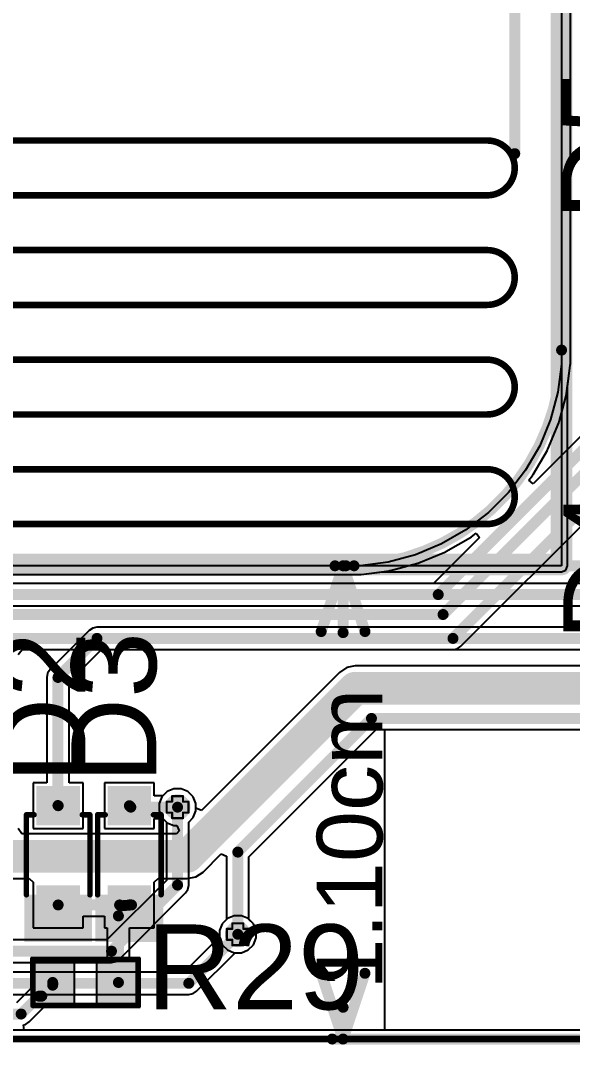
# Model space of a CAD drawing. Header units: inches. Extents: x -1 to 13, y -1.6 to 0.5.
# Drawn here: x 1.717 to 2.221, y -1.501 to -0.566 of the extents above; entities that cross this region are included whole.
import ezdxf

# ---------------------------------------------------------------- set-up
doc = ezdxf.new("R2010")
doc.units = ezdxf.units.IN
doc.header["$MEASUREMENT"] = 0
for name, color, linetype in [('Board_outline', 216, 'Continuous'), ('Bottom Layer', 5, 'Continuous'), ('Dimensions', 6, 'Continuous'), ('Drill Drawing', 1, 'Continuous'), ('Multi-Layer', 9, 'Continuous'), ('Top Layer', 1, 'Continuous'), ('Top Overlay', 2, 'Continuous'), ('Top Paste', 8, 'Continuous'), ('Top Solder', 216, 'Continuous'), ('Via Holes', 16, 'Continuous')]:
    doc.layers.add(name, color=color, linetype=linetype)
doc.styles.add('Arial', font='', dxfattribs={"height": 0.2})
doc.styles.get('Arial').set_extended_font_data('Arial')

# ---------------------------------------------------------------- blocks, each defined once
blk = doc.blocks.new('RES_0603_7')
at = {"layer": 'Top Layer'}
for points in [[(-0.015, 0.0175), (-0.015, -0.0175), (-0.045, -0.0175), (-0.045, 0.0175)], [(0.045, 0.0175), (0.045, -0.0175), (0.015, -0.0175), (0.015, 0.0175)]]:
    blk.add_hatch(color=1, dxfattribs=at).paths.add_polyline_path(points)
at = {"layer": 'Top Paste'}
for points in [[(-0.015, 0.0175), (-0.015, -0.0175), (-0.045, -0.0175), (-0.045, 0.0175)], [(0.045, 0.0175), (0.045, -0.0175), (0.015, -0.0175), (0.015, 0.0175)]]:
    blk.add_hatch(color=8, dxfattribs=at).paths.add_polyline_path(points)
at = {"layer": 'Top Solder'}
for points in [[(-0.011, 0.0215), (-0.011, -0.0215), (-0.049, -0.0215), (-0.049, 0.0215)], [(0.049, 0.0215), (0.049, -0.0215), (0.011, -0.0215), (0.011, 0.0215)]]:
    blk.add_hatch(color=216, dxfattribs=at).paths.add_polyline_path(points)
at = {"layer": 'Top Overlay', "const_width": 0.005}
for points in [[(-0.048, 0.021), (0.048, 0.021)], [(-0.048, -0.021), (-0.048, 0.021)], [(0.048, -0.021), (0.048, 0.021)], [(-0.048, -0.021), (0.048, -0.021)]]:
    blk.add_lwpolyline(points, dxfattribs=at)
at = {"layer": 'Top Overlay', "const_width": 0.0025}
for points in [[(-0.04925, 0.021, 1), (-0.04675, 0.021, 1)], [(-0.04925, 0.021, 1), (-0.04675, 0.021, 1)], [(0.04675, 0.021, 1), (0.04925, 0.021, 1)], [(0.04675, 0.021, 1), (0.04925, 0.021, 1)], [(-0.04925, -0.021, 1), (-0.04675, -0.021, 1)], [(-0.04925, -0.021, 1), (-0.04675, -0.021, 1)], [(0.04675, -0.021, 1), (0.04925, -0.021, 1)], [(0.04675, -0.021, 1), (0.04925, -0.021, 1)]]:
    blk.add_lwpolyline(points, format="xyb", close=True, dxfattribs=at)
blk = doc.blocks.new('SOD_323_57')
at = {"layer": 'Top Layer'}
for points in [[(-0.02953, -0.01772), (-0.06102, -0.01772), (-0.06102, 0.01772), (-0.02953, 0.01772)], [(0.06102, -0.01772), (0.02953, -0.01772), (0.02953, 0.01772), (0.06102, 0.01772)]]:
    blk.add_hatch(color=1, dxfattribs=at).paths.add_polyline_path(points)
at = {"layer": 'Top Overlay'}
for points in [[(-0.079, 0.019), (-0.036, 0.019), (-0.036, 0.031), (-0.079, 0.031)], [(-0.079, -0.02), (-0.062, -0.02), (-0.062, 0.02), (-0.079, 0.02)], [(-0.079, -0.031), (-0.036, -0.031), (-0.036, -0.019), (-0.079, -0.019)]]:
    blk.add_hatch(color=2, dxfattribs=at).paths.add_polyline_path(points)
at = {"layer": 'Top Paste'}
for points in [[(-0.02953, -0.01772), (-0.06102, -0.01772), (-0.06102, 0.01772), (-0.02953, 0.01772)], [(0.06102, -0.01772), (0.02953, -0.01772), (0.02953, 0.01772), (0.06102, 0.01772)]]:
    blk.add_hatch(color=8, dxfattribs=at).paths.add_polyline_path(points)
at = {"layer": 'Top Solder'}
for points in [[(-0.02736, -0.01988), (-0.06319, -0.01988), (-0.06319, 0.01988), (-0.02736, 0.01988)], [(0.06319, -0.01988), (0.02736, -0.01988), (0.02736, 0.01988), (0.06319, 0.01988)]]:
    blk.add_hatch(color=216, dxfattribs=at).paths.add_polyline_path(points)
at = {"layer": 'Top Overlay', "const_width": 0.005}
for points in [[(-0.036, 0.029), (0.037, 0.029)], [(0.037, 0.029), (0.037, 0.022)], [(-0.036, -0.029), (0.037, -0.029)], [(0.037, -0.022), (0.037, -0.029)]]:
    blk.add_lwpolyline(points, dxfattribs=at)
at = {"layer": 'Top Overlay', "const_width": 0.0025}
for points in [[(-0.03725, 0.029, 1), (-0.03475, 0.029, 1)], [(0.03575, 0.029, 1), (0.03825, 0.029, 1)], [(0.03575, 0.029, 1), (0.03825, 0.029, 1)], [(0.03575, 0.022, 1), (0.03825, 0.022, 1)], [(-0.03725, -0.029, 1), (-0.03475, -0.029, 1)], [(0.03575, -0.022, 1), (0.03825, -0.022, 1)], [(0.03575, -0.029, 1), (0.03825, -0.029, 1)], [(0.03575, -0.029, 1), (0.03825, -0.029, 1)]]:
    blk.add_lwpolyline(points, format="xyb", close=True, dxfattribs=at)
blk = doc.blocks.new('SOD_323_58')
at = {"layer": 'Top Layer'}
for points in [[(-0.02953, -0.01772), (-0.06102, -0.01772), (-0.06102, 0.01772), (-0.02953, 0.01772)], [(0.06102, -0.01772), (0.02953, -0.01772), (0.02953, 0.01772), (0.06102, 0.01772)]]:
    blk.add_hatch(color=1, dxfattribs=at).paths.add_polyline_path(points)
at = {"layer": 'Top Overlay'}
for points in [[(-0.079, 0.019), (-0.036, 0.019), (-0.036, 0.031), (-0.079, 0.031)], [(-0.079, -0.02), (-0.062, -0.02), (-0.062, 0.02), (-0.079, 0.02)], [(-0.079, -0.031), (-0.036, -0.031), (-0.036, -0.019), (-0.079, -0.019)]]:
    blk.add_hatch(color=2, dxfattribs=at).paths.add_polyline_path(points)
at = {"layer": 'Top Paste'}
for points in [[(-0.02953, -0.01772), (-0.06102, -0.01772), (-0.06102, 0.01772), (-0.02953, 0.01772)], [(0.06102, -0.01772), (0.02953, -0.01772), (0.02953, 0.01772), (0.06102, 0.01772)]]:
    blk.add_hatch(color=8, dxfattribs=at).paths.add_polyline_path(points)
at = {"layer": 'Top Solder'}
for points in [[(-0.02736, -0.01988), (-0.06319, -0.01988), (-0.06319, 0.01988), (-0.02736, 0.01988)], [(0.06319, -0.01988), (0.02736, -0.01988), (0.02736, 0.01988), (0.06319, 0.01988)]]:
    blk.add_hatch(color=216, dxfattribs=at).paths.add_polyline_path(points)
at = {"layer": 'Top Overlay', "const_width": 0.005}
for points in [[(-0.036, 0.029), (0.037, 0.029)], [(0.037, 0.029), (0.037, 0.022)], [(-0.036, -0.029), (0.037, -0.029)], [(0.037, -0.022), (0.037, -0.029)]]:
    blk.add_lwpolyline(points, dxfattribs=at)
at = {"layer": 'Top Overlay', "const_width": 0.0025}
for points in [[(-0.03725, 0.029, 1), (-0.03475, 0.029, 1)], [(0.03575, 0.029, 1), (0.03825, 0.029, 1)], [(0.03575, 0.029, 1), (0.03825, 0.029, 1)], [(0.03575, 0.022, 1), (0.03825, 0.022, 1)], [(-0.03725, -0.029, 1), (-0.03475, -0.029, 1)], [(0.03575, -0.022, 1), (0.03825, -0.022, 1)], [(0.03575, -0.029, 1), (0.03825, -0.029, 1)], [(0.03575, -0.029, 1), (0.03825, -0.029, 1)]]:
    blk.add_lwpolyline(points, format="xyb", close=True, dxfattribs=at)

msp = doc.modelspace()

# ---------------------------------------------------------------- hatches: boundary and pattern name
at = {"layer": 'Bottom Layer'}
h = msp.add_hatch(color=5, dxfattribs=at)
edge = h.paths.add_edge_path()
edge.add_arc((1.86, -1.284), 0.01181, 0, 360)
h = msp.add_hatch(color=5, dxfattribs=at)
edge = h.paths.add_edge_path()
edge.add_arc((1.915, -1.4), 0.01181, 0, 360)
at = {"layer": 'Top Layer'}
h = msp.add_hatch(color=1, dxfattribs=at)
edge = h.paths.add_edge_path()
edge.add_arc((1.86, -1.284), 0.01181, 0, 360)
h = msp.add_hatch(color=1, dxfattribs=at)
edge = h.paths.add_edge_path()
edge.add_arc((1.915, -1.4), 0.01181, 0, 360)
at = {"layer": 'Via Holes'}
h = msp.add_hatch(color=7, dxfattribs=at)
edge = h.paths.add_edge_path()
edge.add_arc((1.86, -1.284), 0.00591, 0, 360)
h = msp.add_hatch(color=7, dxfattribs=at)
edge = h.paths.add_edge_path()
edge.add_arc((1.915, -1.4), 0.00591, 0, 360)

# ---------------------------------------------------------------- linework, layer by layer
at = {"layer": 'Board_outline'}
for points, const_width in [([(2.21056, -0.86689), (2.21056, -0.35478)], 0.01), ([(1.50189, -1.06374), (2.01371, -1.06374)], 0.01), ([(-0.65035, -1.49561), (2.89296, -1.49561)], 0.006)]:
    msp.add_lwpolyline(points, dxfattribs=dict(at, const_width=const_width))
at = {"layer": 'Board_outline', "const_width": 0.01}
msp.add_lwpolyline([(2.21056, -0.86689, -0.414214), (2.01371, -1.06374)], format="xyb", dxfattribs=at)
at = {"layer": 'Board_outline', "const_width": 0.005}
for points in [[(2.20806, -0.86689, 1), (2.21306, -0.86689, 1)], [(2.20806, -0.86689, 1), (2.21306, -0.86689, 1)], [(2.01121, -1.06374, 1), (2.01621, -1.06374, 1)], [(2.01121, -1.06374, 1), (2.01621, -1.06374, 1)]]:
    msp.add_lwpolyline(points, format="xyb", close=True, dxfattribs=at)
at = {"layer": 'Bottom Layer'}
for p, q in [((2.21858, -0.86689), (2.21858, -0.35478)), ((2.11863, -1.13721), (2.43518, -0.82066)), ((2.21858, -0.87979), (2.21858, -0.86689)), ((2.21515, -0.90642), (2.21852, -0.88084)), ((2.21848, -0.88031), (2.21858, -0.87979)), ((2.21852, -0.88084), (2.21848, -0.88031)), ((2.21498, -0.90693), (2.21515, -0.90642)), ((2.20826, -0.93238), (2.21494, -0.90745)), ((2.21494, -0.90745), (2.21498, -0.90693)), ((2.25466, -0.91889), (2.18459, -0.98895)), ((2.19805, -0.95721), (2.20793, -0.93337)), ((2.20793, -0.93337), (2.20803, -0.93285)), ((2.20803, -0.93285), (2.20826, -0.93238)), ((2.18468, -0.9805), (2.19759, -0.95816)), ((2.19759, -0.95816), (2.19776, -0.95765)), ((2.19776, -0.95765), (2.19805, -0.95721)), ((2.1841, -0.98138), (2.18434, -0.9809)), ((2.18434, -0.9809), (2.18468, -0.9805)), ((2.18082, -0.98565), (2.1841, -0.98138)), ((2.18459, -0.98895), (2.18082, -0.98565)), ((2.12772, -1.03752), (2.12819, -1.03729)), ((2.12819, -1.03729), (2.13246, -1.03401)), ((2.13246, -1.03401), (2.13577, -1.03778)), ((2.13577, -1.03778), (2.09374, -1.0798)), ((2.10497, -1.05077), (2.12732, -1.03787)), ((2.12732, -1.03787), (2.12772, -1.03752)), ((2.08019, -1.06111), (2.10403, -1.05124)), ((2.10403, -1.05124), (2.10447, -1.05094)), ((2.10447, -1.05094), (2.10497, -1.05077)), ((2.05427, -1.06813), (2.07919, -1.06145)), ((2.07919, -1.06145), (2.07967, -1.06121)), ((2.07967, -1.06121), (2.08019, -1.06111)), ((1.48899, -1.07177), (2.02661, -1.07177)), ((2.02661, -1.07177), (2.02713, -1.07167)), ((2.02713, -1.07167), (2.02766, -1.0717)), ((2.02766, -1.0717), (2.05324, -1.06833)), ((2.05324, -1.06833), (2.05374, -1.06816)), ((2.05374, -1.06816), (2.05427, -1.06813)), ((2.09374, -1.0798), (1.02794, -1.0798)), ((2.11142, -1.1402), (2.11532, -1.13942)), ((2.11532, -1.13942), (2.11863, -1.13721)), ((1.71441, -1.14457), (1.71801, -1.1402)), ((1.71801, -1.1402), (2.11142, -1.1402)), ((1.85048, -1.26975), (1.84575, -1.27448)), ((1.85666, -1.26719), (1.85048, -1.26975)), ((1.86334, -1.26719), (1.85666, -1.26719)), ((1.86952, -1.26975), (1.86334, -1.26719)), ((1.87425, -1.27448), (1.86952, -1.26975)), ((1.84575, -1.27448), (1.84319, -1.28066)), ((1.87681, -1.28066), (1.87425, -1.27448)), ((1.84319, -1.28066), (1.84319, -1.28734)), ((1.84319, -1.28734), (1.84575, -1.29352)), ((1.87425, -1.29352), (1.87681, -1.28734)), ((1.87681, -1.28734), (1.87681, -1.28066)), ((1.84575, -1.29352), (1.8498, -1.29758)), ((1.8498, -1.29758), (1.8498, -1.35089)), ((1.8702, -1.29758), (1.87425, -1.29352)), ((1.8702, -1.35512), (1.8702, -1.29758)), ((1.8498, -1.35089), (1.79548, -1.40522)), ((1.80691, -1.42262), (1.86721, -1.36233)), ((1.86721, -1.36233), (1.86942, -1.35902)), ((1.86942, -1.35902), (1.8702, -1.35512)), ((1.90075, -1.39048), (1.89819, -1.39666)), ((1.90548, -1.38575), (1.90075, -1.39048)), ((1.91166, -1.38319), (1.90548, -1.38575)), ((1.91834, -1.38319), (1.91166, -1.38319)), ((1.92452, -1.38575), (1.91834, -1.38319)), ((1.92925, -1.39048), (1.92452, -1.38575)), ((1.93181, -1.39666), (1.92925, -1.39048)), ((1.89819, -1.39666), (1.89819, -1.40239)), ((1.93181, -1.40334), (1.93181, -1.39666)), ((1.79548, -1.40522), (1.69047, -1.40522)), ((1.89819, -1.40239), (1.86599, -1.43459)), ((1.92452, -1.41425), (1.92925, -1.40952)), ((1.92925, -1.40952), (1.93181, -1.40334)), ((1.87743, -1.45199), (1.91261, -1.41681)), ((1.91261, -1.41681), (1.91834, -1.41681)), ((1.91834, -1.41681), (1.92452, -1.41425)), ((0.7369, -1.42561), (1.7997, -1.42561)), ((1.7997, -1.42561), (1.8036, -1.42483)), ((1.8036, -1.42483), (1.80691, -1.42262)), ((1.86599, -1.43459), (0.73403, -1.43459)), ((1.68595, -1.45498), (1.87022, -1.45498)), ((1.87022, -1.45498), (1.87412, -1.4542)), ((1.87412, -1.4542), (1.87743, -1.45199)), ((2.89296, -1.48758), (1.68907, -1.48758))]:
    msp.add_line(p, q, dxfattribs=at)
at = {"layer": 'Bottom Layer', "const_width": 0.01}
for points in [[(2.10238, -1.10819), (2.551, -0.65957)], [(2.11142, -1.13), (2.53892, -0.70249)], [(2.09796, -1.09), (2.26485, -0.92311)], [(1.02371, -1.09), (2.09796, -1.09)], [(1.00403, -1.10819), (2.10238, -1.10819)], [(0.995, -1.13), (2.11142, -1.13)], [(1.86, -1.35512), (1.86, -1.284)], [(1.7997, -1.41542), (1.86, -1.35512)], [(1.87022, -1.44478), (1.915, -1.4)], [(0.72332, -1.41542), (1.7997, -1.41542)], [(0.47725, -1.44478), (1.87022, -1.44478)]]:
    msp.add_lwpolyline(points, dxfattribs=at)
at = {"layer": 'Bottom Layer', "const_width": 0.005}
for points in [[(2.09546, -1.09, 1), (2.10046, -1.09, 1)], [(2.09546, -1.09, 1), (2.10046, -1.09, 1)], [(2.09988, -1.10819, 1), (2.10488, -1.10819, 1)], [(2.09988, -1.10819, 1), (2.10488, -1.10819, 1)], [(2.10892, -1.13, 1), (2.11392, -1.13, 1)], [(2.10892, -1.13, 1), (2.11392, -1.13, 1)], [(1.8575, -1.284, 1), (1.8625, -1.284, 1)], [(1.8575, -1.35512, 1), (1.8625, -1.35512, 1)], [(1.8575, -1.35512, 1), (1.8625, -1.35512, 1)], [(1.9125, -1.4, 1), (1.9175, -1.4, 1)], [(1.7972, -1.41542, 1), (1.8022, -1.41542, 1)], [(1.7972, -1.41542, 1), (1.8022, -1.41542, 1)], [(1.86772, -1.44478, 1), (1.87272, -1.44478, 1)], [(1.86772, -1.44478, 1), (1.87272, -1.44478, 1)]]:
    msp.add_lwpolyline(points, format="xyb", close=True, dxfattribs=at)
at = {"layer": 'Dimensions'}
for points, const_width in [([(2.21056, -1.06255), (2.21056, -0.15903)], 0.01969), ([(2.1678, -0.68761), (2.1678, -0.322)], 0.01), ([(1.1428, -0.67561), (2.1428, -0.67561)], 0.006), ([(1.1428, -0.67561), (2.1428, -0.67561)], 0.006), ([(1.1428, -0.72561), (2.1428, -0.72561)], 0.006), ([(1.1428, -0.72561), (2.1428, -0.72561)], 0.006), ([(1.1428, -0.77561), (2.1428, -0.77561)], 0.006), ([(1.1428, -0.77561), (2.1428, -0.77561)], 0.006), ([(1.1428, -0.82561), (2.1428, -0.82561)], 0.006), ([(1.1428, -0.82561), (2.1428, -0.82561)], 0.006), ([(1.1428, -0.87561), (2.1428, -0.87561)], 0.006), ([(1.1428, -0.87561), (2.1428, -0.87561)], 0.006), ([(1.1428, -0.92561), (2.1428, -0.92561)], 0.006), ([(1.1428, -0.92561), (2.1428, -0.92561)], 0.006), ([(1.3728, -0.97561), (2.1428, -0.97561)], 0.006), ([(1.3728, -1.02561), (2.1428, -1.02561)], 0.006), ([(1.30504, -1.06255), (2.21056, -1.06255)], 0.01969), ([(1.51189, -1.06374), (2.42, -1.06374)], 0.01), ([(1.99109, -1.12374), (2.01109, -1.06374)], 0.01), ([(2.00371, -1.06374), (2.02109, -1.06374)], 0.01), ([(2.01109, -1.06374), (2.03109, -1.12374)], 0.01), ([(2.01109, -1.12473), (2.01109, -1.06374)], 0.01), ([(1.99109, -1.43561), (2.01109, -1.49561)], 0.01), ([(2.01109, -1.49561), (2.03109, -1.43561)], 0.01), ([(2.01109, -1.49561), (2.01109, -1.46663)], 0.01), ([(2.00109, -1.49561), (2.87996, -1.49561)], 0.01)]:
    msp.add_lwpolyline(points, dxfattribs=dict(at, const_width=const_width))
for points, const_width in [([(2.1413, -0.67561, 1), (2.1443, -0.67561, 1)], 0.003), ([(2.1413, -0.67561, 1), (2.1443, -0.67561, 1)], 0.003), ([(2.1413, -0.67561, 1), (2.1443, -0.67561, 1)], 0.003), ([(2.1413, -0.67561, 1), (2.1443, -0.67561, 1)], 0.003), ([(2.1653, -0.68761, 1), (2.1703, -0.68761, 1)], 0.005), ([(2.1663, -0.70061, 1), (2.1693, -0.70061, 1)], 0.003), ([(2.1663, -0.70061, 1), (2.1693, -0.70061, 1)], 0.003), ([(2.1663, -0.70061, 1), (2.1693, -0.70061, 1)], 0.003), ([(2.1663, -0.70061, 1), (2.1693, -0.70061, 1)], 0.003), ([(2.1413, -0.72561, 1), (2.1443, -0.72561, 1)], 0.003), ([(2.1413, -0.72561, 1), (2.1443, -0.72561, 1)], 0.003), ([(2.1413, -0.72561, 1), (2.1443, -0.72561, 1)], 0.003), ([(2.1413, -0.72561, 1), (2.1443, -0.72561, 1)], 0.003), ([(2.1413, -0.77561, 1), (2.1443, -0.77561, 1)], 0.003), ([(2.1413, -0.77561, 1), (2.1443, -0.77561, 1)], 0.003), ([(2.1413, -0.77561, 1), (2.1443, -0.77561, 1)], 0.003), ([(2.1413, -0.77561, 1), (2.1443, -0.77561, 1)], 0.003), ([(2.1663, -0.80061, 1), (2.1693, -0.80061, 1)], 0.003), ([(2.1663, -0.80061, 1), (2.1693, -0.80061, 1)], 0.003), ([(2.1663, -0.80061, 1), (2.1693, -0.80061, 1)], 0.003), ([(2.1663, -0.80061, 1), (2.1693, -0.80061, 1)], 0.003), ([(2.1413, -0.82561, 1), (2.1443, -0.82561, 1)], 0.003), ([(2.1413, -0.82561, 1), (2.1443, -0.82561, 1)], 0.003), ([(2.1413, -0.82561, 1), (2.1443, -0.82561, 1)], 0.003), ([(2.1413, -0.82561, 1), (2.1443, -0.82561, 1)], 0.003), ([(2.1413, -0.87561, 1), (2.1443, -0.87561, 1)], 0.003), ([(2.1413, -0.87561, 1), (2.1443, -0.87561, 1)], 0.003), ([(2.1413, -0.87561, 1), (2.1443, -0.87561, 1)], 0.003), ([(2.1413, -0.87561, 1), (2.1443, -0.87561, 1)], 0.003), ([(2.1663, -0.90061, 1), (2.1693, -0.90061, 1)], 0.003), ([(2.1663, -0.90061, 1), (2.1693, -0.90061, 1)], 0.003), ([(2.1663, -0.90061, 1), (2.1693, -0.90061, 1)], 0.003), ([(2.1663, -0.90061, 1), (2.1693, -0.90061, 1)], 0.003), ([(2.1413, -0.92561, 1), (2.1443, -0.92561, 1)], 0.003), ([(2.1413, -0.92561, 1), (2.1443, -0.92561, 1)], 0.003), ([(2.1413, -0.92561, 1), (2.1443, -0.92561, 1)], 0.003), ([(2.1413, -0.92561, 1), (2.1443, -0.92561, 1)], 0.003), ([(2.1413, -0.97561, 1), (2.1443, -0.97561, 1)], 0.003), ([(2.1413, -0.97561, 1), (2.1443, -0.97561, 1)], 0.003), ([(2.1663, -1.00061, 1), (2.1693, -1.00061, 1)], 0.003), ([(2.1663, -1.00061, 1), (2.1693, -1.00061, 1)], 0.003), ([(2.1413, -1.02561, 1), (2.1443, -1.02561, 1)], 0.003), ([(2.1413, -1.02561, 1), (2.1443, -1.02561, 1)], 0.003), ([(2.20563, -1.06255, 1), (2.21548, -1.06255, 1)], 0.00984), ([(2.20563, -1.06255, 1), (2.21548, -1.06255, 1)], 0.00984), ([(2.00121, -1.06374, 1), (2.00621, -1.06374, 1)], 0.005), ([(2.00859, -1.06374, 1), (2.01359, -1.06374, 1)], 0.005), ([(2.00859, -1.06374, 1), (2.01359, -1.06374, 1)], 0.005), ([(2.00859, -1.06374, 1), (2.01359, -1.06374, 1)], 0.005), ([(2.01859, -1.06374, 1), (2.02359, -1.06374, 1)], 0.005), ([(1.98859, -1.12374, 1), (1.99359, -1.12374, 1)], 0.005), ([(2.00859, -1.12473, 1), (2.01359, -1.12473, 1)], 0.005), ([(2.02859, -1.12374, 1), (2.03359, -1.12374, 1)], 0.005), ([(1.98859, -1.43561, 1), (1.99359, -1.43561, 1)], 0.005), ([(2.02859, -1.43561, 1), (2.03359, -1.43561, 1)], 0.005), ([(2.00859, -1.46663, 1), (2.01359, -1.46663, 1)], 0.005), ([(1.99859, -1.49561, 1), (2.00359, -1.49561, 1)], 0.005), ([(2.00859, -1.49561, 1), (2.01359, -1.49561, 1)], 0.005), ([(2.00859, -1.49561, 1), (2.01359, -1.49561, 1)], 0.005), ([(2.00859, -1.49561, 1), (2.01359, -1.49561, 1)], 0.005)]:
    msp.add_lwpolyline(points, format="xyb", close=True, dxfattribs=dict(at, const_width=const_width))
at = {"layer": 'Dimensions', "const_width": 0.006}
for points in [[(2.1428, -0.67561, -0.414214), (2.1678, -0.70061)], [(2.1428, -0.67561, -0.414214), (2.1678, -0.70061)], [(2.1678, -0.70061, -0.414214), (2.1428, -0.72561)], [(2.1678, -0.70061, -0.414214), (2.1428, -0.72561)], [(2.1428, -0.77561, -0.414214), (2.1678, -0.80061)], [(2.1428, -0.77561, -0.414214), (2.1678, -0.80061)], [(2.1678, -0.80061, -0.414214), (2.1428, -0.82561)], [(2.1678, -0.80061, -0.414214), (2.1428, -0.82561)], [(2.1428, -0.87561, -0.414214), (2.1678, -0.90061)], [(2.1428, -0.87561, -0.414214), (2.1678, -0.90061)], [(2.1678, -0.90061, -0.414214), (2.1428, -0.92561)], [(2.1678, -0.90061, -0.414214), (2.1428, -0.92561)], [(2.1428, -0.97561, -0.414214), (2.1678, -1.00061)], [(2.1678, -1.00061, -0.414214), (2.1428, -1.02561)]]:
    msp.add_lwpolyline(points, format="xyb", dxfattribs=at)
at = {"layer": 'Drill Drawing', "const_width": 0.002}
for points in [[(1.85, -1.289), (1.85, -1.279)], [(1.85, -1.279), (1.855, -1.279)], [(1.855, -1.279), (1.855, -1.274)], [(1.855, -1.274), (1.865, -1.274)], [(1.865, -1.279), (1.865, -1.274)], [(1.865, -1.279), (1.87, -1.279)], [(1.87, -1.289), (1.87, -1.279)], [(1.85, -1.289), (1.855, -1.289)], [(1.855, -1.294), (1.855, -1.289)], [(1.865, -1.289), (1.87, -1.289)], [(1.865, -1.294), (1.865, -1.289)], [(1.855, -1.294), (1.865, -1.294)], [(1.91, -1.395), (1.91, -1.39)], [(1.91, -1.39), (1.92, -1.39)], [(1.92, -1.395), (1.92, -1.39)], [(1.905, -1.405), (1.905, -1.395)], [(1.905, -1.395), (1.91, -1.395)], [(1.92, -1.395), (1.925, -1.395)], [(1.925, -1.405), (1.925, -1.395)], [(1.905, -1.405), (1.91, -1.405)], [(1.91, -1.41), (1.91, -1.405)], [(1.91, -1.41), (1.92, -1.41)], [(1.92, -1.405), (1.925, -1.405)], [(1.92, -1.41), (1.92, -1.405)]]:
    msp.add_lwpolyline(points, dxfattribs=at)
at = {"layer": 'Drill Drawing', "const_width": 0.001}
for points in [[(1.8495, -1.279, 1), (1.8505, -1.279, 1)], [(1.8495, -1.279, 1), (1.8505, -1.279, 1)], [(1.8545, -1.274, 1), (1.8555, -1.274, 1)], [(1.8545, -1.274, 1), (1.8555, -1.274, 1)], [(1.8545, -1.279, 1), (1.8555, -1.279, 1)], [(1.8545, -1.279, 1), (1.8555, -1.279, 1)], [(1.8645, -1.274, 1), (1.8655, -1.274, 1)], [(1.8645, -1.274, 1), (1.8655, -1.274, 1)], [(1.8645, -1.279, 1), (1.8655, -1.279, 1)], [(1.8645, -1.279, 1), (1.8655, -1.279, 1)], [(1.8695, -1.279, 1), (1.8705, -1.279, 1)], [(1.8695, -1.279, 1), (1.8705, -1.279, 1)], [(1.8495, -1.289, 1), (1.8505, -1.289, 1)], [(1.8495, -1.289, 1), (1.8505, -1.289, 1)], [(1.8545, -1.289, 1), (1.8555, -1.289, 1)], [(1.8545, -1.289, 1), (1.8555, -1.289, 1)], [(1.8645, -1.289, 1), (1.8655, -1.289, 1)], [(1.8645, -1.289, 1), (1.8655, -1.289, 1)], [(1.8695, -1.289, 1), (1.8705, -1.289, 1)], [(1.8695, -1.289, 1), (1.8705, -1.289, 1)], [(1.8545, -1.294, 1), (1.8555, -1.294, 1)], [(1.8545, -1.294, 1), (1.8555, -1.294, 1)], [(1.8645, -1.294, 1), (1.8655, -1.294, 1)], [(1.8645, -1.294, 1), (1.8655, -1.294, 1)], [(1.9095, -1.39, 1), (1.9105, -1.39, 1)], [(1.9095, -1.39, 1), (1.9105, -1.39, 1)], [(1.9195, -1.39, 1), (1.9205, -1.39, 1)], [(1.9195, -1.39, 1), (1.9205, -1.39, 1)], [(1.9045, -1.395, 1), (1.9055, -1.395, 1)], [(1.9045, -1.395, 1), (1.9055, -1.395, 1)], [(1.9095, -1.395, 1), (1.9105, -1.395, 1)], [(1.9095, -1.395, 1), (1.9105, -1.395, 1)], [(1.9195, -1.395, 1), (1.9205, -1.395, 1)], [(1.9195, -1.395, 1), (1.9205, -1.395, 1)], [(1.9245, -1.395, 1), (1.9255, -1.395, 1)], [(1.9245, -1.395, 1), (1.9255, -1.395, 1)], [(1.9045, -1.405, 1), (1.9055, -1.405, 1)], [(1.9045, -1.405, 1), (1.9055, -1.405, 1)], [(1.9095, -1.405, 1), (1.9105, -1.405, 1)], [(1.9095, -1.405, 1), (1.9105, -1.405, 1)], [(1.9095, -1.41, 1), (1.9105, -1.41, 1)], [(1.9095, -1.41, 1), (1.9105, -1.41, 1)], [(1.9195, -1.405, 1), (1.9205, -1.405, 1)], [(1.9195, -1.405, 1), (1.9205, -1.405, 1)], [(1.9195, -1.41, 1), (1.9205, -1.41, 1)], [(1.9195, -1.41, 1), (1.9205, -1.41, 1)], [(1.9245, -1.405, 1), (1.9255, -1.405, 1)], [(1.9245, -1.405, 1), (1.9255, -1.405, 1)]]:
    msp.add_lwpolyline(points, format="xyb", close=True, dxfattribs=at)
at = {"layer": 'Multi-Layer'}
for p, q in [((2.21056, -0.35478), (2.21056, -0.86689)), ((2.21056, -0.86689), (2.21056, -0.87979)), ((2.21056, -0.87979), (2.20719, -0.90538)), ((2.20719, -0.90538), (2.20051, -0.9303)), ((2.20051, -0.9303), (2.19063, -0.95414)), ((2.19063, -0.95414), (2.17773, -0.97649)), ((2.17773, -0.97649), (2.16202, -0.99696)), ((2.16202, -0.99696), (2.14378, -1.01521)), ((2.14378, -1.01521), (2.1233, -1.03092)), ((2.1233, -1.03092), (2.10096, -1.04382)), ((2.10096, -1.04382), (2.07712, -1.05369)), ((2.07712, -1.05369), (2.05219, -1.06037)), ((2.01371, -1.06374), (1.50189, -1.06374)), ((2.02661, -1.06374), (2.01371, -1.06374)), ((2.01371, -1.06374), (2.01371, -1.06374)), ((2.05219, -1.06037), (2.02661, -1.06374))]:
    msp.add_line(p, q, dxfattribs=at)
at = {"layer": 'Top Layer'}
for p, q in [((2.21056, -0.15903), (2.21056, -1.06374)), ((2.21858, -0.86689), (2.21858, -0.40398)), ((2.21858, -0.87979), (2.21858, -0.86689)), ((2.21597, -0.90019), (2.21852, -0.88084)), ((2.21848, -0.88031), (2.21858, -0.87979)), ((2.21852, -0.88084), (2.21848, -0.88031)), ((2.21597, -1.06374), (2.21597, -0.90019)), ((2.21056, -1.06374), (1.30504, -1.06374)), ((2.21438, -1.06757), (2.21597, -1.06374)), ((1.48899, -1.07177), (2.02661, -1.07177)), ((2.02661, -1.07177), (2.02713, -1.07167)), ((2.02713, -1.07167), (2.02766, -1.0717)), ((2.02766, -1.0717), (2.04701, -1.06915)), ((2.04701, -1.06915), (2.21056, -1.06915)), ((2.21056, -1.06915), (2.21438, -1.06757)), ((2.22737, -1.0798), (1.23648, -1.0798)), ((1.55467, -1.1002), (2.23159, -1.1002)), ((1.78252, -1.12058), (1.77921, -1.12279)), ((1.78642, -1.1198), (1.78252, -1.12058)), ((2.25179, -1.1198), (1.78642, -1.1198)), ((1.77921, -1.12279), (1.7436, -1.1584)), ((1.76101, -1.16983), (1.79064, -1.1402)), ((1.79064, -1.1402), (2.25441, -1.1402)), ((1.7436, -1.1584), (1.74139, -1.16171)), ((2.01438, -1.15666), (2.00776, -1.16108)), ((2.02218, -1.15511), (2.01438, -1.15666)), ((2.24657, -1.15511), (2.02218, -1.15511)), ((2.02218, -1.15511), (2.02218, -1.15511)), ((1.74139, -1.16171), (1.74061, -1.16561)), ((1.74061, -1.16561), (1.74061, -1.26194)), ((2.00776, -1.16108), (1.88181, -1.28703)), ((1.76101, -1.26194), (1.76101, -1.16983)), ((1.9252, -1.32922), (2.04122, -1.2132)), ((2.04122, -1.2132), (2.27452, -1.2132)), ((2.0493, -1.48758), (2.0493, -1.2132)), ((2.0493, -1.2132), (2.27452, -1.2132)), ((1.74061, -1.26194), (1.72828, -1.26194)), ((1.72828, -1.26194), (1.72828, -1.30343)), ((1.77372, -1.26194), (1.76101, -1.26194)), ((1.77372, -1.30343), (1.77372, -1.26194)), ((1.83872, -1.26193), (1.79328, -1.26193)), ((1.79328, -1.26193), (1.79328, -1.30343)), ((1.83872, -1.2738), (1.83872, -1.26193)), ((1.85048, -1.26975), (1.84642, -1.2738)), ((1.85666, -1.26719), (1.85048, -1.26975)), ((1.86334, -1.26719), (1.85666, -1.26719)), ((1.86952, -1.26975), (1.86334, -1.26719)), ((1.87425, -1.27448), (1.86952, -1.26975)), ((1.84642, -1.2738), (1.83872, -1.2738)), ((1.87681, -1.28066), (1.87425, -1.27448)), ((1.87681, -1.28496), (1.87681, -1.28066)), ((1.88181, -1.28703), (1.87681, -1.28496)), ((1.83872, -1.30343), (1.83872, -1.2942)), ((1.83872, -1.2942), (1.84642, -1.2942)), ((1.84642, -1.2942), (1.85048, -1.29825)), ((1.85048, -1.29825), (1.85666, -1.30081)), ((1.71777, -1.30846), (1.71441, -1.3035)), ((1.72828, -1.30343), (1.77372, -1.30343)), ((1.79328, -1.30343), (1.83872, -1.30343)), ((1.85666, -1.30081), (1.85919, -1.30081)), ((1.86135, -1.30565), (1.85915, -1.30846)), ((1.85919, -1.30081), (1.86135, -1.30565)), ((1.85915, -1.30846), (1.71777, -1.30846)), ((1.88325, -1.34327), (1.8998, -1.32672)), ((1.8998, -1.32672), (1.9048, -1.32879)), ((1.9048, -1.32879), (1.9048, -1.38642)), ((1.9252, -1.38642), (1.9252, -1.32922)), ((1.87663, -1.34769), (1.88325, -1.34327)), ((1.69943, -1.34924), (1.72463, -1.34924)), ((1.72463, -1.34924), (1.72828, -1.35249)), ((1.72828, -1.35249), (1.72828, -1.35424)), ((1.72828, -1.35424), (1.72828, -1.39398)), ((1.83872, -1.35248), (1.84237, -1.34924)), ((1.83872, -1.35424), (1.83872, -1.35248)), ((1.83872, -1.39398), (1.83872, -1.35424)), ((1.84237, -1.34924), (1.86883, -1.34924)), ((1.86883, -1.34924), (1.87663, -1.34769)), ((1.77372, -1.39398), (1.77372, -1.38343)), ((1.77372, -1.38343), (1.79328, -1.38343)), ((1.79328, -1.38343), (1.79328, -1.39398)), ((1.90075, -1.39048), (1.89819, -1.39666)), ((1.9048, -1.38642), (1.90075, -1.39048)), ((1.92925, -1.39048), (1.9252, -1.38642)), ((1.93181, -1.39666), (1.92925, -1.39048)), ((1.72828, -1.39398), (1.77372, -1.39398)), ((1.79328, -1.39398), (1.7958, -1.39398)), ((1.7958, -1.39398), (1.7958, -1.4215)), ((1.8162, -1.4215), (1.8162, -1.39398)), ((1.8162, -1.39398), (1.83872, -1.39398)), ((1.89819, -1.39666), (1.89819, -1.40334)), ((1.93181, -1.40334), (1.93181, -1.39666)), ((1.89819, -1.40334), (1.90075, -1.40952)), ((1.90075, -1.40952), (1.90548, -1.41425)), ((1.92452, -1.41425), (1.92925, -1.40952)), ((1.92925, -1.40952), (1.93181, -1.40334)), ((1.90548, -1.41425), (1.91166, -1.41681)), ((1.91166, -1.41681), (1.91834, -1.41681)), ((1.91834, -1.41681), (1.92452, -1.41425)), ((1.766, -1.4215), (1.726, -1.4215)), ((1.726, -1.4215), (1.726, -1.44958)), ((1.766, -1.4665), (1.766, -1.4215)), ((1.7958, -1.4215), (1.786, -1.4215)), ((1.786, -1.4215), (1.786, -1.4665)), ((1.826, -1.4215), (1.8162, -1.4215)), ((1.826, -1.4665), (1.826, -1.4215)), ((1.726, -1.44958), (1.71297, -1.46262)), ((1.7244, -1.48002), (1.73792, -1.4665)), ((1.73792, -1.4665), (1.766, -1.4665)), ((1.786, -1.4665), (1.826, -1.4665)), ((1.71932, -1.48258), (1.72109, -1.48223)), ((1.71982, -1.48758), (1.71932, -1.48258)), ((1.72109, -1.48223), (1.7244, -1.48002)), ((2.89296, -1.48758), (1.71982, -1.48758)), ((2.89296, -1.48758), (2.0493, -1.48758))]:
    msp.add_line(p, q, dxfattribs=at)
for points, const_width in [([(1.23226, -1.09), (2.23159, -1.09)], 0.01), ([(1.75081, -1.16561), (1.78642, -1.13)], 0.01), ([(1.78642, -1.13), (2.25601, -1.13)], 0.01), ([(1.75081, -1.28249), (1.75081, -1.16561)], 0.01), ([(1.86883, -1.32885), (2.02218, -1.1755)], 0.03), ([(2.02218, -1.1755), (2.25502, -1.1755)], 0.03), ([(1.915, -1.325), (2.037, -1.203)], 0.01), ([(2.037, -1.203), (2.27452, -1.203)], 0.01), ([(1.75081, -1.28249), (1.751, -1.28268)], 0.01), ([(1.816, -1.28268), (1.81732, -1.284)], 0.01), ([(1.81732, -1.284), (1.86, -1.284)], 0.01), ([(1.67485, -1.32885), (1.86883, -1.32885)], 0.03), ([(1.915, -1.4), (1.915, -1.325)], 0.01), ([(1.751, -1.37323), (1.80709, -1.37323)], 0.01), ([(1.806, -1.38323), (1.816, -1.37323)], 0.01), ([(1.80709, -1.37323), (1.80793, -1.37407)], 0.01), ([(1.80793, -1.37407), (1.81799, -1.37323)], 0.01), ([(1.816, -1.37323), (1.81799, -1.37323)], 0.01), ([(1.806, -1.444), (1.806, -1.38323)], 0.01), ([(1.746, -1.4465), (1.746, -1.444)], 0.01), ([(1.736, -1.4565), (1.746, -1.4465)], 0.01), ([(1.71719, -1.47281), (1.7335, -1.4565)], 0.01), ([(1.7335, -1.4565), (1.736, -1.4565)], 0.01), ([(1.673, -1.47281), (1.71719, -1.47281)], 0.01)]:
    msp.add_lwpolyline(points, dxfattribs=dict(at, const_width=const_width))
for points, const_width in [([(1.78392, -1.13, 1), (1.78892, -1.13, 1)], 0.005), ([(1.78392, -1.13, 1), (1.78892, -1.13, 1)], 0.005), ([(1.74831, -1.16561, 1), (1.75331, -1.16561, 1)], 0.005), ([(1.74831, -1.16561, 1), (1.75331, -1.16561, 1)], 0.005), ([(2.01468, -1.1755, 1), (2.02968, -1.1755, 1)], 0.015), ([(2.01468, -1.1755, 1), (2.02968, -1.1755, 1)], 0.015), ([(2.0345, -1.203, 1), (2.0395, -1.203, 1)], 0.005), ([(2.0345, -1.203, 1), (2.0395, -1.203, 1)], 0.005), ([(1.74831, -1.28249, 1), (1.75331, -1.28249, 1)], 0.005), ([(1.74831, -1.28249, 1), (1.75331, -1.28249, 1)], 0.005), ([(1.7485, -1.28268, 1), (1.7535, -1.28268, 1)], 0.005), ([(1.8135, -1.28268, 1), (1.8185, -1.28268, 1)], 0.005), ([(1.81482, -1.284, 1), (1.81982, -1.284, 1)], 0.005), ([(1.81482, -1.284, 1), (1.81982, -1.284, 1)], 0.005), ([(1.8575, -1.284, 1), (1.8625, -1.284, 1)], 0.005), ([(1.86133, -1.32885, 1), (1.87633, -1.32885, 1)], 0.015), ([(1.86133, -1.32885, 1), (1.87633, -1.32885, 1)], 0.015), ([(1.9125, -1.325, 1), (1.9175, -1.325, 1)], 0.005), ([(1.9125, -1.325, 1), (1.9175, -1.325, 1)], 0.005), ([(1.7485, -1.37323, 1), (1.7535, -1.37323, 1)], 0.005), ([(1.80459, -1.37323, 1), (1.80959, -1.37323, 1)], 0.005), ([(1.80459, -1.37323, 1), (1.80959, -1.37323, 1)], 0.005), ([(1.80543, -1.37407, 1), (1.81043, -1.37407, 1)], 0.005), ([(1.80543, -1.37407, 1), (1.81043, -1.37407, 1)], 0.005), ([(1.8135, -1.37323, 1), (1.8185, -1.37323, 1)], 0.005), ([(1.8135, -1.37323, 1), (1.8185, -1.37323, 1)], 0.005), ([(1.81549, -1.37323, 1), (1.82049, -1.37323, 1)], 0.005), ([(1.81549, -1.37323, 1), (1.82049, -1.37323, 1)], 0.005), ([(1.8035, -1.38323, 1), (1.8085, -1.38323, 1)], 0.005), ([(1.8035, -1.38323, 1), (1.8085, -1.38323, 1)], 0.005), ([(1.9125, -1.4, 1), (1.9175, -1.4, 1)], 0.005), ([(1.7435, -1.444, 1), (1.7485, -1.444, 1)], 0.005), ([(1.8035, -1.444, 1), (1.8085, -1.444, 1)], 0.005), ([(1.7435, -1.4465, 1), (1.7485, -1.4465, 1)], 0.005), ([(1.7435, -1.4465, 1), (1.7485, -1.4465, 1)], 0.005), ([(1.731, -1.4565, 1), (1.736, -1.4565, 1)], 0.005), ([(1.731, -1.4565, 1), (1.736, -1.4565, 1)], 0.005), ([(1.7335, -1.4565, 1), (1.7385, -1.4565, 1)], 0.005), ([(1.7335, -1.4565, 1), (1.7385, -1.4565, 1)], 0.005), ([(1.71469, -1.47281, 1), (1.71969, -1.47281, 1)], 0.005), ([(1.71469, -1.47281, 1), (1.71969, -1.47281, 1)], 0.005)]:
    msp.add_lwpolyline(points, format="xyb", close=True, dxfattribs=dict(at, const_width=const_width))

# ---------------------------------------------------------------- block references
at = {"rotation": 90}
for name, p in [('SOD_323_57', (1.751, -1.32796)), ('SOD_323_58', (1.816, -1.32796))]:
    msp.add_blockref(name, p, dxfattribs=at)
msp.add_blockref('RES_0603_7', (1.776, -1.444))

# ---------------------------------------------------------------- texts
at = {"layer": 'Dimensions', "style": 'Arial'}
msp.add_text('1.10cm', height=0.06, rotation=90, dxfattribs=at).set_placement((2.04708, -1.45063))
at = {"layer": 'Top Overlay', "style": 'Arial'}
for s, p in [('D5', (2.28822, -0.74883)), ('D4', (2.28963, -1.13256)), ('D2', (1.77595, -1.26221)), ('D3', (1.84053, -1.26244))]:
    msp.add_text(s, height=0.0775, rotation=90, dxfattribs=at).set_placement(p)
msp.add_text('R29', height=0.0775, dxfattribs=at).set_placement((1.83165, -1.46854))

doc.saveas('drawing.dxf')
